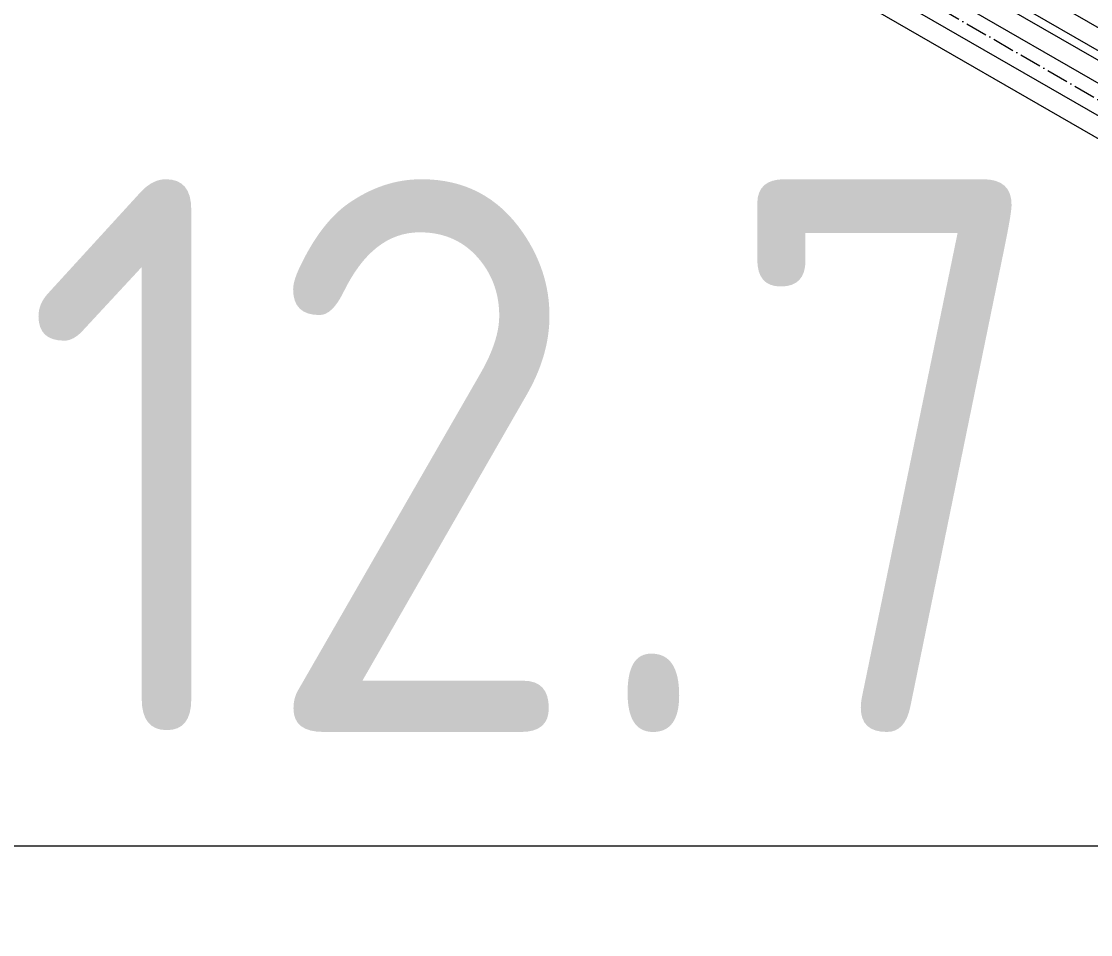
# Model space of a CAD drawing. Header units: millimetres. Extents: x -88595 to 880822, y -1054509 to -148035.
# Drawn here: x 370214.1 to 370697.4, y -318169.4 to -317756.3 of the extents above; entities that cross this region are included whole.
import ezdxf

# ---------------------------------------------------------------- set-up
doc = ezdxf.new("R2010")
doc.units = ezdxf.units.MM
doc.linetypes.add('$12$ADSK_Осевая', pattern=[14, 10, -2, 0, -2])
for name, color, linetype, lineweight in [('Изоляция', 7, 'Continuous', 18), ('Марки', 7, 'Continuous', 20), ('Трубопровод', 7, 'Continuous', 18)]:
    doc.layers.add(name, color=color, linetype=linetype, lineweight=lineweight)
doc.styles.add('$10$GOST Common', font='GOST_Common.ttf', dxfattribs={"width": 0.9, "height": 250})

# ---------------------------------------------------------------- blocks, each defined once
blk = doc.blocks.new('$0$ADSK_M_Трубы - Диаметр_10-3265709-В_ОВ3_1')
at = {"layer": 'Марки'}
blk.add_line((-18838.4, 4128.33), (-17838.4, 4128.33), dxfattribs=at)

msp = doc.modelspace()

# ---------------------------------------------------------------- linework, layer by layer
at = {"layer": 'Изоляция', "color": 190, "true_color": 0x8000ff}
msp.add_line((370306.19, -317541.64), (372752.16, -318953.82), dxfattribs=at)
at = {"layer": 'Изоляция', "color": 134, "true_color": 0x00a6a6}
for p, q in [((372770.63, -318968.91), (370331.65, -317560.76)), ((370316.3, -317587.35), (372755.28, -318995.5))]:
    msp.add_line(p, q, dxfattribs=at)
at = {"layer": 'Трубопровод', "color": 190, "true_color": 0x8000ff}
msp.add_line((370310.69, -317533.85), (372756.66, -318946.03), dxfattribs=at)
at = {"layer": 'Трубопровод', "color": 134, "true_color": 0x00a6a6}
for p, q in [((372766.13, -318976.7), (370327.15, -317568.55)), ((370320.8, -317579.55), (372759.78, -318987.7))]:
    msp.add_line(p, q, dxfattribs=at)
at = {"layer": 'Трубопровод', "color": 134, "linetype": '$12$ADSK_Осевая', "true_color": 0x00a6a6}
msp.add_line((370323.97, -317574.05), (372762.96, -318982.2), dxfattribs=at)
msp.add_line((370323.97, -317574.05), (372762.96, -318982.2), dxfattribs=at)

# ---------------------------------------------------------------- block references
at = {"layer": 'Марки'}
msp.add_blockref('$0$ADSK_M_Трубы - Диаметр_10-3265709-В_ОВ3_1', (388747.08, -322257.6), dxfattribs=at)

# ---------------------------------------------------------------- texts
at = {"layer": 'Марки', "lineweight": 9, "insert": (370214.16, -317827.69), "char_height": 250, "width": 606.0757, "attachment_point": 1, "style": '$10$GOST Common'}
msp.add_mtext('12.7', dxfattribs=at)

doc.saveas('drawing.dxf')
